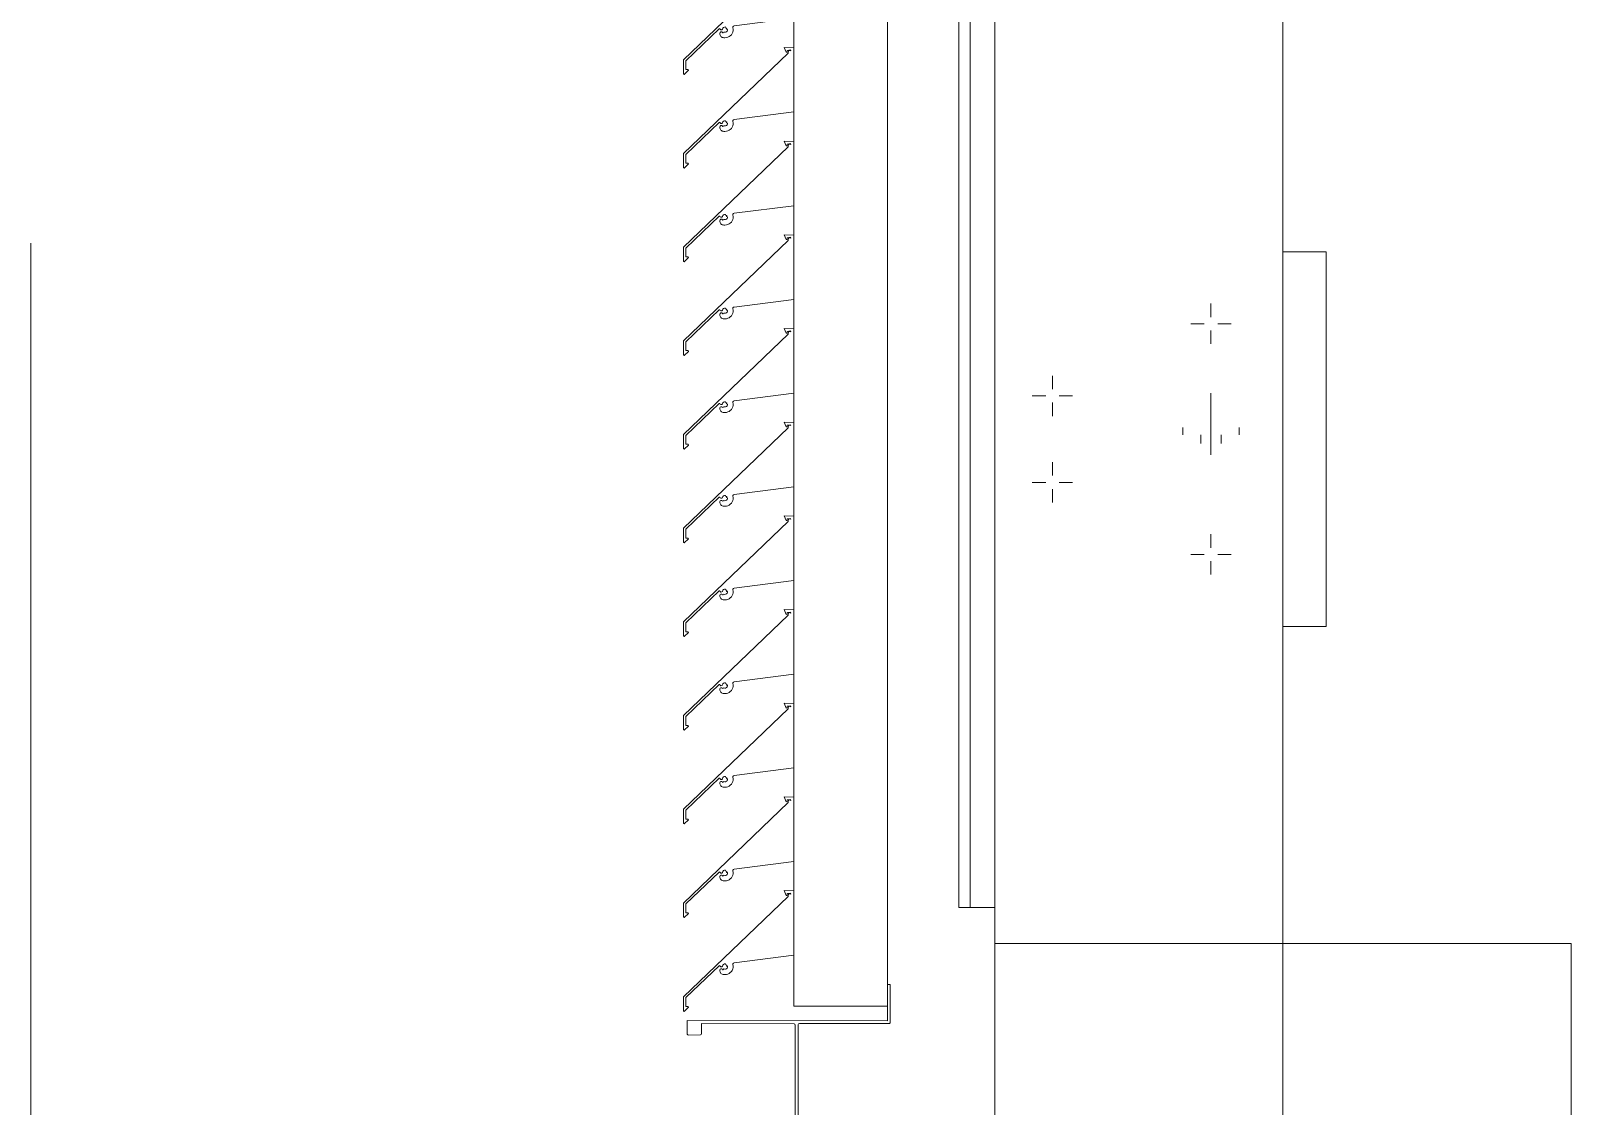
# Model space of a CAD drawing. Header units: millimetres. Extents: x -220592 to 404889, y -217665 to 38245.
# Drawn here: x 7737.65 to 7748.34, y -48027.44 to -48019.98 of the extents above; entities that cross this region are included whole.
import ezdxf

# ---------------------------------------------------------------- set-up
doc = ezdxf.new("R2010")
doc.units = ezdxf.units.MM
doc.linetypes.add('XKITLINE00', pattern=[0])
doc.linetypes.add('XKITLINE02', pattern=[4, 2, -2])
for name, color, linetype, lineweight in [('Bolt', 7, 'Continuous', 0), ('Part', 7, 'Continuous', 0), ('S-GRID', 7, 'Continuous', 0)]:
    doc.layers.add(name, color=color, linetype=linetype, lineweight=lineweight)

# ---------------------------------------------------------------- blocks, each defined once
blk = doc.blocks.new('*A15045')
at = {"layer": 'S-GRID', "color": 7, "linetype": 'XKITLINE00', "lineweight": 0}
blk.add_line((0, 180.822485), (0, 188.759985), dxfattribs=at)
blk = doc.blocks.new('*A15047')
at = {"layer": 'Part', "color": 7, "linetype": 'XKITLINE00', "lineweight": 0}
for p, q in [((8.69, 356.643483), (8.69, 102.780027)), ((6.69, 102.780027), (6.69, 273.099959))]:
    blk.add_line(p, q, dxfattribs=at)
blk = doc.blocks.new('*A15366')
at = {"layer": 'Bolt', "color": 7, "linetype": 'XKITLINE02', "lineweight": 0}
for p, q in [((8.189864, 187.2908), (8.189864, 187.72)), ((7.994864, 187.43), (7.994864, 187.48)), ((8.119864, 187.37), (8.119864, 187.43)), ((8.259864, 187.37), (8.259864, 187.43)), ((8.384864, 187.43), (8.384864, 187.48))]:
    blk.add_line(p, q, dxfattribs=at)
blk = doc.blocks.new('*A15367')
at = {"layer": 'Bolt', "color": 7, "linetype": 'XKITLINE00', "lineweight": 0}
for p, q in [((8.189864, 188.34), (8.189864, 188.24676)), ((8.049864, 188.2), (8.143104, 188.2)), ((8.189864, 188.06), (8.189864, 188.15324)), ((8.329864, 188.2), (8.236624, 188.2)), ((8.189864, 186.74), (8.189864, 186.64676)), ((8.049864, 186.6), (8.143104, 186.6)), ((8.189864, 186.46), (8.189864, 186.55324)), ((8.329864, 186.6), (8.236624, 186.6))]:
    blk.add_line(p, q, dxfattribs=at)
blk = doc.blocks.new('*A15368')
at = {"layer": 'Part', "color": 7, "linetype": 'XKITLINE00', "lineweight": 0}
for p, q in [((8.989864, 188.7), (8.69, 188.7)), ((8.989864, 186.1), (8.989864, 188.7)), ((8.69, 186.1), (8.989864, 186.1))]:
    blk.add_line(p, q, dxfattribs=at)
blk = doc.blocks.new('*A15369')
at = {"layer": 'Bolt', "color": 7, "linetype": 'XKITLINE00', "lineweight": 0}
for p, q in [((7.089864, 187.84), (7.089864, 187.74676)), ((6.949864, 187.7), (7.043104, 187.7)), ((7.089864, 187.56), (7.089864, 187.65324)), ((7.229864, 187.7), (7.136624, 187.7)), ((7.089864, 187.24), (7.089864, 187.14676)), ((6.949864, 187.1), (7.043104, 187.1)), ((7.229864, 187.1), (7.136624, 187.1)), ((7.089864, 186.96), (7.089864, 187.05324))]:
    blk.add_line(p, q, dxfattribs=at)
blk = doc.blocks.new('*A15370')
at = {"layer": 'Part', "color": 7, "linetype": 'XKITLINE00', "lineweight": 0}
for p, q in [((6.439864, 211.65), (6.439864, 184.15)), ((6.519864, 184.15), (6.519864, 211.65)), ((6.439864, 184.15), (6.69, 184.15))]:
    blk.add_line(p, q, dxfattribs=at)
blk = doc.blocks.new('*A15476')
at = {"layer": 'Part', "color": 7, "linetype": 'XKITLINE00', "lineweight": 0}
for p, q in [((10.69, 183.899987), (6.69, 183.899987)), ((6.69, 183.899987), (6.69, 181.899987)), ((10.69, 181.899987), (10.69, 183.899987)), ((6.69, 181.899987), (10.69, 181.899987))]:
    blk.add_line(p, q, dxfattribs=at)
blk = doc.blocks.new('*A15486')
at = {"layer": 'Part', "color": 7, "linetype": 'XKITLINE00', "lineweight": 0}
for p, q in [((5.944368, 183.365225), (5.944412, 183.615225)), ((5.944412, 183.615225), (5.964412, 183.615222)), ((5.964412, 183.615222), (5.964367, 183.355222)), ((4.555113, 183.271641), (4.554368, 183.365468)), ((4.554368, 183.365468), (5.944368, 183.365225)), ((4.654365, 183.34545), (4.654353, 183.27545)), ((5.298192, 183.344577), (4.654365, 183.34545)), ((5.302679, 183.340893), (5.298192, 183.344577)), ((5.304363, 183.335337), (5.302679, 183.340893)), ((5.303437, 182.39151), (5.304363, 183.335337)), ((5.324363, 183.335333), (5.324199, 182.395333)), ((5.325125, 183.33916), (5.324363, 183.335333)), ((5.328809, 183.343647), (5.325125, 183.33916)), ((5.334365, 183.345332), (5.328809, 183.343647)), ((5.958192, 183.345984), (5.334365, 183.345332)), ((5.96268, 183.349666), (5.958192, 183.345984)), ((5.964367, 183.355222), (5.96268, 183.349666)), ((4.558796, 183.267152), (4.555113, 183.271641)), ((4.564351, 183.265466), (4.558796, 183.267152)), ((4.648178, 183.266213), (4.564351, 183.265466)), ((4.652666, 183.269895), (4.648178, 183.266213)), ((4.654353, 183.27545), (4.652666, 183.269895)), ((4.554194, 182.365468), (4.55421, 182.455468)), ((4.55421, 182.455468), (4.555896, 182.461023)), ((4.555896, 182.461023), (4.560384, 182.464706)), ((4.560384, 182.464706), (4.644211, 182.465452)), ((4.644211, 182.465452), (4.649767, 182.463766)), ((4.649767, 182.463766), (4.653449, 182.459277)), ((4.653449, 182.459277), (4.654197, 182.38545)), ((4.654197, 182.38545), (5.294197, 182.385339)), ((5.294197, 182.385339), (5.299753, 182.387023)), ((5.299753, 182.387023), (5.303437, 182.39151)), ((5.324199, 182.395333), (5.325883, 182.389777)), ((5.325883, 182.389777), (5.330371, 182.386094)), ((5.330371, 182.386094), (5.954197, 182.385223)), ((5.954197, 182.385223), (5.959753, 182.383537)), ((5.959753, 182.383537), (5.963435, 182.379049)), ((5.963435, 182.379049), (5.96415, 182.115222)), ((5.944194, 182.365225), (4.554194, 182.365468)), ((5.94415, 182.115225), (5.944194, 182.365225)), ((5.96415, 182.115222), (5.94415, 182.115225))]:
    blk.add_line(p, q, dxfattribs=at)
blk = doc.blocks.new('*A15487')
at = {"layer": 'Part', "color": 7, "linetype": 'XKITLINE00', "lineweight": 0}
for p, q in [((5.294696, 197.26533), (5.944696, 197.26533)), ((5.294696, 197.26533), (5.294696, 183.465444)), ((5.944696, 197.26533), (5.944696, 183.465444)), ((5.294696, 183.465444), (5.944696, 183.465444))]:
    blk.add_line(p, q, dxfattribs=at)
blk = doc.blocks.new('*A15495')
at = {"layer": 'Part', "color": 7, "linetype": 'XKITLINE00', "lineweight": 0}
for p, q in [((5.255094, 190.727984), (4.529972, 190.031738)), ((5.294696, 190.765326), (5.227201, 190.76794)), ((5.227201, 190.76794), (5.242736, 190.734453)), ((5.242736, 190.734453), (5.247859, 190.734865)), ((5.247859, 190.734865), (5.247988, 190.747056)), ((5.247988, 190.747056), (5.272971, 190.750196)), ((5.257991, 190.746527), (5.255094, 190.727984)), ((5.275007, 190.743623), (5.257991, 190.746527)), ((5.272971, 190.750196), (5.275007, 190.743623)), ((4.880888, 190.266618), (5.294696, 190.319622)), ((4.545007, 190.025371), (4.776023, 190.246774)), ((4.776023, 190.246774), (4.781182, 190.247866)), ((4.78333, 190.221956), (4.78069, 190.216482)), ((4.78069, 190.216482), (4.781186, 190.208712)), ((4.781182, 190.247866), (4.784837, 190.243239)), ((4.781186, 190.208712), (4.782921, 190.203216)), ((4.782921, 190.203216), (4.785675, 190.198153)), ((4.788474, 190.225193), (4.78333, 190.221956)), ((4.784837, 190.243239), (4.789301, 190.239385)), ((4.785675, 190.198153), (4.789347, 190.19371)), ((4.794552, 190.225205), (4.788474, 190.225193)), ((4.789301, 190.239385), (4.795195, 190.239591)), ((4.789347, 190.19371), (4.7938, 190.190052)), ((4.7938, 190.190052), (4.79887, 190.187312)), ((4.799708, 190.221987), (4.794552, 190.225205)), ((4.795195, 190.239591), (4.799378, 190.243748)), ((4.79887, 190.187312), (4.804371, 190.185593)), ((4.799378, 190.243748), (4.802492, 190.251322)), ((4.80265, 190.216515), (4.799708, 190.221987)), ((4.802492, 190.251322), (4.807159, 190.256108)), ((4.80468, 190.221496), (4.80265, 190.216515)), ((4.804371, 190.185593), (4.810099, 190.184957)), ((4.809491, 190.223903), (4.80468, 190.221496)), ((4.807159, 190.256108), (4.813235, 190.258898)), ((4.815409, 190.222998), (4.809491, 190.223903)), ((4.810099, 190.184957), (4.816898, 190.184859)), ((4.813235, 190.258898), (4.819907, 190.25932)), ((4.821909, 190.223342), (4.815409, 190.222998)), ((4.816898, 190.184859), (4.827111, 190.185644)), ((4.819907, 190.25932), (4.822229, 190.25193)), ((4.827877, 190.22594), (4.821909, 190.223342)), ((4.822229, 190.25193), (4.829394, 190.250986)), ((4.827111, 190.185644), (4.837012, 190.188267)), ((4.832559, 190.230462), (4.827877, 190.22594)), ((4.829394, 190.250986), (4.828225, 190.243926)), ((4.828225, 190.243926), (4.83593, 190.24282)), ((4.835361, 190.236336), (4.832559, 190.230462)), ((4.83593, 190.24282), (4.835361, 190.236336)), ((4.837012, 190.188267), (4.846275, 190.19264)), ((4.846275, 190.19264), (4.854591, 190.198618)), ((4.854591, 190.198618), (4.861687, 190.206005)), ((4.861687, 190.206005), (4.867327, 190.214555)), ((4.867327, 190.214555), (4.871325, 190.223985)), ((4.871325, 190.223985), (4.873548, 190.233984)), ((4.872437, 190.254354), (4.872676, 190.259876)), ((4.873923, 190.24422), (4.872437, 190.254354)), ((4.872676, 190.259876), (4.875813, 190.264428)), ((4.873548, 190.233984), (4.873923, 190.24422)), ((4.875813, 190.264428), (4.880888, 190.266618)), ((4.529972, 190.031738), (4.530525, 189.932587)), ((4.54535, 189.964025), (4.545007, 190.025371)), ((4.56277, 189.963928), (4.54535, 189.964025)), ((4.563855, 189.959007), (4.56277, 189.963928)), ((4.530525, 189.932587), (4.535206, 189.930119)), ((4.535206, 189.930119), (4.563855, 189.959007))]:
    blk.add_line(p, q, dxfattribs=at)
blk = doc.blocks.new('*A15496')
at = {"layer": 'Part', "color": 7, "linetype": 'XKITLINE00', "lineweight": 0}
for p, q in [((5.255094, 190.077984), (4.529972, 189.381738)), ((5.294696, 190.115326), (5.227201, 190.11794)), ((5.227201, 190.11794), (5.242736, 190.084453)), ((5.242736, 190.084453), (5.247859, 190.084865)), ((5.247859, 190.084865), (5.247988, 190.097056)), ((5.247988, 190.097056), (5.272971, 190.100196)), ((5.257991, 190.096527), (5.255094, 190.077984)), ((5.275007, 190.093623), (5.257991, 190.096527)), ((5.272971, 190.100196), (5.275007, 190.093623)), ((4.880888, 189.616618), (5.294696, 189.669622)), ((4.545007, 189.375371), (4.776023, 189.596774)), ((4.776023, 189.596774), (4.781182, 189.597866)), ((4.78333, 189.571956), (4.78069, 189.566482)), ((4.78069, 189.566482), (4.781186, 189.558712)), ((4.781182, 189.597866), (4.784837, 189.593239)), ((4.781186, 189.558712), (4.782921, 189.553216)), ((4.782921, 189.553216), (4.785675, 189.548153)), ((4.788474, 189.575193), (4.78333, 189.571956)), ((4.784837, 189.593239), (4.789301, 189.589385)), ((4.785675, 189.548153), (4.789347, 189.54371)), ((4.794552, 189.575205), (4.788474, 189.575193)), ((4.789301, 189.589385), (4.795195, 189.589591)), ((4.789347, 189.54371), (4.7938, 189.540052)), ((4.7938, 189.540052), (4.79887, 189.537312)), ((4.799708, 189.571987), (4.794552, 189.575205)), ((4.795195, 189.589591), (4.799378, 189.593748)), ((4.79887, 189.537312), (4.804371, 189.535593)), ((4.799378, 189.593748), (4.802492, 189.601322)), ((4.80265, 189.566515), (4.799708, 189.571987)), ((4.802492, 189.601322), (4.807159, 189.606108)), ((4.80468, 189.571496), (4.80265, 189.566515)), ((4.804371, 189.535593), (4.810099, 189.534957)), ((4.809491, 189.573903), (4.80468, 189.571496)), ((4.807159, 189.606108), (4.813235, 189.608898)), ((4.815409, 189.572998), (4.809491, 189.573903)), ((4.810099, 189.534957), (4.816898, 189.534859)), ((4.813235, 189.608898), (4.819907, 189.60932)), ((4.821909, 189.573342), (4.815409, 189.572998)), ((4.816898, 189.534859), (4.827111, 189.535644)), ((4.819907, 189.60932), (4.822229, 189.60193)), ((4.827877, 189.57594), (4.821909, 189.573342)), ((4.822229, 189.60193), (4.829394, 189.600986)), ((4.827111, 189.535644), (4.837012, 189.538267)), ((4.832559, 189.580462), (4.827877, 189.57594)), ((4.829394, 189.600986), (4.828225, 189.593926)), ((4.828225, 189.593926), (4.83593, 189.59282)), ((4.835361, 189.586336), (4.832559, 189.580462)), ((4.83593, 189.59282), (4.835361, 189.586336)), ((4.837012, 189.538267), (4.846275, 189.54264)), ((4.846275, 189.54264), (4.854591, 189.548618)), ((4.854591, 189.548618), (4.861687, 189.556005)), ((4.861687, 189.556005), (4.867327, 189.564555)), ((4.867327, 189.564555), (4.871325, 189.573985)), ((4.871325, 189.573985), (4.873548, 189.583984)), ((4.872437, 189.604354), (4.872676, 189.609876)), ((4.873923, 189.59422), (4.872437, 189.604354)), ((4.872676, 189.609876), (4.875813, 189.614428)), ((4.873548, 189.583984), (4.873923, 189.59422)), ((4.875813, 189.614428), (4.880888, 189.616618)), ((4.529972, 189.381738), (4.530525, 189.282587)), ((4.54535, 189.314025), (4.545007, 189.375371)), ((4.530525, 189.282587), (4.535206, 189.280119)), ((4.535206, 189.280119), (4.563855, 189.309007)), ((4.56277, 189.313928), (4.54535, 189.314025)), ((4.563855, 189.309007), (4.56277, 189.313928))]:
    blk.add_line(p, q, dxfattribs=at)
blk = doc.blocks.new('*A15497')
at = {"layer": 'Part', "color": 7, "linetype": 'XKITLINE00', "lineweight": 0}
for p, q in [((5.255094, 189.427984), (4.529972, 188.731738)), ((5.294696, 189.465326), (5.227201, 189.46794)), ((5.227201, 189.46794), (5.242736, 189.434453)), ((5.242736, 189.434453), (5.247859, 189.434865)), ((5.247859, 189.434865), (5.247988, 189.447056)), ((5.247988, 189.447056), (5.272971, 189.450196)), ((5.257991, 189.446527), (5.255094, 189.427984)), ((5.275007, 189.443623), (5.257991, 189.446527)), ((5.272971, 189.450196), (5.275007, 189.443623)), ((4.880888, 188.966618), (5.294696, 189.019622)), ((4.545007, 188.725371), (4.776023, 188.946774)), ((4.776023, 188.946774), (4.781182, 188.947866)), ((4.78333, 188.921956), (4.78069, 188.916482)), ((4.78069, 188.916482), (4.781186, 188.908712)), ((4.781182, 188.947866), (4.784837, 188.943239)), ((4.781186, 188.908712), (4.782921, 188.903216)), ((4.782921, 188.903216), (4.785675, 188.898153)), ((4.788474, 188.925193), (4.78333, 188.921956)), ((4.784837, 188.943239), (4.789301, 188.939385)), ((4.785675, 188.898153), (4.789347, 188.89371)), ((4.794552, 188.925205), (4.788474, 188.925193)), ((4.789301, 188.939385), (4.795195, 188.939591)), ((4.789347, 188.89371), (4.7938, 188.890052)), ((4.799708, 188.921987), (4.794552, 188.925205)), ((4.795195, 188.939591), (4.799378, 188.943748)), ((4.799378, 188.943748), (4.802492, 188.951322)), ((4.80265, 188.916515), (4.799708, 188.921987)), ((4.802492, 188.951322), (4.807159, 188.956108)), ((4.80468, 188.921496), (4.80265, 188.916515)), ((4.809491, 188.923903), (4.80468, 188.921496)), ((4.807159, 188.956108), (4.813235, 188.958898)), ((4.815409, 188.922998), (4.809491, 188.923903)), ((4.813235, 188.958898), (4.819907, 188.95932)), ((4.821909, 188.923342), (4.815409, 188.922998)), ((4.819907, 188.95932), (4.822229, 188.95193)), ((4.827877, 188.92594), (4.821909, 188.923342)), ((4.822229, 188.95193), (4.829394, 188.950986)), ((4.832559, 188.930462), (4.827877, 188.92594)), ((4.829394, 188.950986), (4.828225, 188.943926)), ((4.828225, 188.943926), (4.83593, 188.94282)), ((4.835361, 188.936336), (4.832559, 188.930462)), ((4.83593, 188.94282), (4.835361, 188.936336)), ((4.837012, 188.888267), (4.846275, 188.89264)), ((4.846275, 188.89264), (4.854591, 188.898618)), ((4.854591, 188.898618), (4.861687, 188.906005)), ((4.861687, 188.906005), (4.867327, 188.914555)), ((4.867327, 188.914555), (4.871325, 188.923985)), ((4.871325, 188.923985), (4.873548, 188.933984)), ((4.872437, 188.954354), (4.872676, 188.959876)), ((4.873923, 188.94422), (4.872437, 188.954354)), ((4.872676, 188.959876), (4.875813, 188.964428)), ((4.873548, 188.933984), (4.873923, 188.94422)), ((4.875813, 188.964428), (4.880888, 188.966618)), ((4.7938, 188.890052), (4.79887, 188.887312)), ((4.79887, 188.887312), (4.804371, 188.885593)), ((4.804371, 188.885593), (4.810099, 188.884957)), ((4.810099, 188.884957), (4.816898, 188.884859)), ((4.816898, 188.884859), (4.827111, 188.885644)), ((4.827111, 188.885644), (4.837012, 188.888267)), ((4.529972, 188.731738), (4.530525, 188.632587)), ((4.54535, 188.664025), (4.545007, 188.725371)), ((4.530525, 188.632587), (4.535206, 188.630119)), ((4.535206, 188.630119), (4.563855, 188.659007)), ((4.56277, 188.663928), (4.54535, 188.664025)), ((4.563855, 188.659007), (4.56277, 188.663928))]:
    blk.add_line(p, q, dxfattribs=at)
blk = doc.blocks.new('*A15498')
at = {"layer": 'Part', "color": 7, "linetype": 'XKITLINE00', "lineweight": 0}
for p, q in [((5.294696, 188.815326), (5.227201, 188.81794)), ((5.227201, 188.81794), (5.242736, 188.784453)), ((5.247859, 188.784865), (5.247988, 188.797056)), ((5.247988, 188.797056), (5.272971, 188.800196)), ((5.257991, 188.796527), (5.255094, 188.777984)), ((5.275007, 188.793623), (5.257991, 188.796527)), ((5.272971, 188.800196), (5.275007, 188.793623)), ((5.255094, 188.777984), (4.529972, 188.081738)), ((5.242736, 188.784453), (5.247859, 188.784865)), ((4.880888, 188.316618), (5.294696, 188.369622)), ((4.545007, 188.075371), (4.776023, 188.296774)), ((4.776023, 188.296774), (4.781182, 188.297866)), ((4.78333, 188.271956), (4.78069, 188.266482)), ((4.78069, 188.266482), (4.781186, 188.258712)), ((4.781182, 188.297866), (4.784837, 188.293239)), ((4.781186, 188.258712), (4.782921, 188.253216)), ((4.782921, 188.253216), (4.785675, 188.248153)), ((4.788474, 188.275193), (4.78333, 188.271956)), ((4.784837, 188.293239), (4.789301, 188.289385)), ((4.794552, 188.275205), (4.788474, 188.275193)), ((4.789301, 188.289385), (4.795195, 188.289591)), ((4.799708, 188.271987), (4.794552, 188.275205)), ((4.795195, 188.289591), (4.799378, 188.293748)), ((4.799378, 188.293748), (4.802492, 188.301322)), ((4.80265, 188.266515), (4.799708, 188.271987)), ((4.802492, 188.301322), (4.807159, 188.306108)), ((4.80468, 188.271496), (4.80265, 188.266515)), ((4.809491, 188.273903), (4.80468, 188.271496)), ((4.807159, 188.306108), (4.813235, 188.308898)), ((4.815409, 188.272998), (4.809491, 188.273903)), ((4.813235, 188.308898), (4.819907, 188.30932)), ((4.821909, 188.273342), (4.815409, 188.272998)), ((4.819907, 188.30932), (4.822229, 188.30193)), ((4.827877, 188.27594), (4.821909, 188.273342)), ((4.822229, 188.30193), (4.829394, 188.300986)), ((4.832559, 188.280462), (4.827877, 188.27594)), ((4.829394, 188.300986), (4.828225, 188.293926)), ((4.828225, 188.293926), (4.83593, 188.29282)), ((4.835361, 188.286336), (4.832559, 188.280462)), ((4.83593, 188.29282), (4.835361, 188.286336)), ((4.854591, 188.248618), (4.861687, 188.256005)), ((4.861687, 188.256005), (4.867327, 188.264555)), ((4.867327, 188.264555), (4.871325, 188.273985)), ((4.871325, 188.273985), (4.873548, 188.283984)), ((4.872437, 188.304354), (4.872676, 188.309876)), ((4.873923, 188.29422), (4.872437, 188.304354)), ((4.872676, 188.309876), (4.875813, 188.314428)), ((4.873548, 188.283984), (4.873923, 188.29422)), ((4.875813, 188.314428), (4.880888, 188.316618)), ((4.785675, 188.248153), (4.789347, 188.24371)), ((4.789347, 188.24371), (4.7938, 188.240052)), ((4.7938, 188.240052), (4.79887, 188.237312)), ((4.79887, 188.237312), (4.804371, 188.235593)), ((4.804371, 188.235593), (4.810099, 188.234957)), ((4.810099, 188.234957), (4.816898, 188.234859)), ((4.816898, 188.234859), (4.827111, 188.235644)), ((4.827111, 188.235644), (4.837012, 188.238267)), ((4.837012, 188.238267), (4.846275, 188.24264)), ((4.846275, 188.24264), (4.854591, 188.248618)), ((4.529972, 188.081738), (4.530525, 187.982587)), ((4.54535, 188.014025), (4.545007, 188.075371)), ((4.530525, 187.982587), (4.535206, 187.980119)), ((4.535206, 187.980119), (4.563855, 188.009007)), ((4.56277, 188.013928), (4.54535, 188.014025)), ((4.563855, 188.009007), (4.56277, 188.013928))]:
    blk.add_line(p, q, dxfattribs=at)
blk = doc.blocks.new('*A15499')
at = {"layer": 'Part', "color": 7, "linetype": 'XKITLINE00', "lineweight": 0}
for p, q in [((5.294696, 188.165326), (5.227201, 188.16794)), ((5.227201, 188.16794), (5.242736, 188.134453)), ((5.247859, 188.134865), (5.247988, 188.147056)), ((5.247988, 188.147056), (5.272971, 188.150196)), ((5.257991, 188.146527), (5.255094, 188.127984)), ((5.275007, 188.143623), (5.257991, 188.146527)), ((5.272971, 188.150196), (5.275007, 188.143623)), ((5.255094, 188.127984), (4.529972, 187.431738)), ((5.242736, 188.134453), (5.247859, 188.134865)), ((4.880888, 187.666618), (5.294696, 187.719622)), ((4.545007, 187.425371), (4.776023, 187.646774)), ((4.776023, 187.646774), (4.781182, 187.647866)), ((4.78333, 187.621956), (4.78069, 187.616482)), ((4.78069, 187.616482), (4.781186, 187.608712)), ((4.781182, 187.647866), (4.784837, 187.643239)), ((4.788474, 187.625193), (4.78333, 187.621956)), ((4.784837, 187.643239), (4.789301, 187.639385)), ((4.794552, 187.625205), (4.788474, 187.625193)), ((4.789301, 187.639385), (4.795195, 187.639591)), ((4.799708, 187.621987), (4.794552, 187.625205)), ((4.795195, 187.639591), (4.799378, 187.643748)), ((4.799378, 187.643748), (4.802492, 187.651322)), ((4.80265, 187.616515), (4.799708, 187.621987)), ((4.802492, 187.651322), (4.807159, 187.656108)), ((4.80468, 187.621496), (4.80265, 187.616515)), ((4.809491, 187.623903), (4.80468, 187.621496)), ((4.807159, 187.656108), (4.813235, 187.658898)), ((4.815409, 187.622998), (4.809491, 187.623903)), ((4.813235, 187.658898), (4.819907, 187.65932)), ((4.821909, 187.623342), (4.815409, 187.622998)), ((4.819907, 187.65932), (4.822229, 187.65193)), ((4.827877, 187.62594), (4.821909, 187.623342)), ((4.822229, 187.65193), (4.829394, 187.650986)), ((4.832559, 187.630462), (4.827877, 187.62594)), ((4.829394, 187.650986), (4.828225, 187.643926)), ((4.828225, 187.643926), (4.83593, 187.64282)), ((4.835361, 187.636336), (4.832559, 187.630462)), ((4.83593, 187.64282), (4.835361, 187.636336)), ((4.861687, 187.606005), (4.867327, 187.614555)), ((4.867327, 187.614555), (4.871325, 187.623985)), ((4.871325, 187.623985), (4.873548, 187.633984)), ((4.872437, 187.654354), (4.872676, 187.659876)), ((4.873923, 187.64422), (4.872437, 187.654354)), ((4.872676, 187.659876), (4.875813, 187.664428)), ((4.873548, 187.633984), (4.873923, 187.64422)), ((4.875813, 187.664428), (4.880888, 187.666618)), ((4.781186, 187.608712), (4.782921, 187.603216)), ((4.782921, 187.603216), (4.785675, 187.598153)), ((4.785675, 187.598153), (4.789347, 187.59371)), ((4.789347, 187.59371), (4.7938, 187.590052)), ((4.7938, 187.590052), (4.79887, 187.587312)), ((4.79887, 187.587312), (4.804371, 187.585593)), ((4.804371, 187.585593), (4.810099, 187.584957)), ((4.810099, 187.584957), (4.816898, 187.584859)), ((4.816898, 187.584859), (4.827111, 187.585644)), ((4.827111, 187.585644), (4.837012, 187.588267)), ((4.837012, 187.588267), (4.846275, 187.59264)), ((4.846275, 187.59264), (4.854591, 187.598618)), ((4.854591, 187.598618), (4.861687, 187.606005)), ((4.529972, 187.431738), (4.530525, 187.332587)), ((4.54535, 187.364025), (4.545007, 187.425371)), ((4.530525, 187.332587), (4.535206, 187.330119)), ((4.535206, 187.330119), (4.563855, 187.359007)), ((4.56277, 187.363928), (4.54535, 187.364025)), ((4.563855, 187.359007), (4.56277, 187.363928))]:
    blk.add_line(p, q, dxfattribs=at)
blk = doc.blocks.new('*A15500')
at = {"layer": 'Part', "color": 7, "linetype": 'XKITLINE00', "lineweight": 0}
for p, q in [((5.294696, 187.515326), (5.227201, 187.51794)), ((5.227201, 187.51794), (5.242736, 187.484453)), ((5.255094, 187.477984), (4.529972, 186.781738)), ((5.242736, 187.484453), (5.247859, 187.484865)), ((5.247859, 187.484865), (5.247988, 187.497056)), ((5.247988, 187.497056), (5.272971, 187.500196)), ((5.257991, 187.496527), (5.255094, 187.477984)), ((5.275007, 187.493623), (5.257991, 187.496527)), ((5.272971, 187.500196), (5.275007, 187.493623)), ((4.545007, 186.775371), (4.776023, 186.996774)), ((4.776023, 186.996774), (4.781182, 186.997866)), ((4.78333, 186.971956), (4.78069, 186.966482)), ((4.781182, 186.997866), (4.784837, 186.993239)), ((4.788474, 186.975193), (4.78333, 186.971956)), ((4.784837, 186.993239), (4.789301, 186.989385)), ((4.794552, 186.975205), (4.788474, 186.975193)), ((4.789301, 186.989385), (4.795195, 186.989591)), ((4.799708, 186.971987), (4.794552, 186.975205)), ((4.795195, 186.989591), (4.799378, 186.993748)), ((4.799378, 186.993748), (4.802492, 187.001322)), ((4.80265, 186.966515), (4.799708, 186.971987)), ((4.802492, 187.001322), (4.807159, 187.006108)), ((4.80468, 186.971496), (4.80265, 186.966515)), ((4.809491, 186.973903), (4.80468, 186.971496)), ((4.807159, 187.006108), (4.813235, 187.008898)), ((4.815409, 186.972998), (4.809491, 186.973903)), ((4.813235, 187.008898), (4.819907, 187.00932)), ((4.821909, 186.973342), (4.815409, 186.972998)), ((4.819907, 187.00932), (4.822229, 187.00193)), ((4.827877, 186.97594), (4.821909, 186.973342)), ((4.822229, 187.00193), (4.829394, 187.000986)), ((4.832559, 186.980462), (4.827877, 186.97594)), ((4.829394, 187.000986), (4.828225, 186.993926)), ((4.828225, 186.993926), (4.83593, 186.99282)), ((4.835361, 186.986336), (4.832559, 186.980462)), ((4.83593, 186.99282), (4.835361, 186.986336)), ((4.867327, 186.964555), (4.871325, 186.973985)), ((4.871325, 186.973985), (4.873548, 186.983984)), ((4.872437, 187.004354), (4.872676, 187.009876)), ((4.873923, 186.99422), (4.872437, 187.004354)), ((4.872676, 187.009876), (4.875813, 187.014428)), ((4.873548, 186.983984), (4.873923, 186.99422)), ((4.875813, 187.014428), (4.880888, 187.016618)), ((4.880888, 187.016618), (5.294696, 187.069622)), ((4.78069, 186.966482), (4.781186, 186.958712)), ((4.781186, 186.958712), (4.782921, 186.953216)), ((4.782921, 186.953216), (4.785675, 186.948153)), ((4.785675, 186.948153), (4.789347, 186.94371)), ((4.789347, 186.94371), (4.7938, 186.940052)), ((4.7938, 186.940052), (4.79887, 186.937312)), ((4.79887, 186.937312), (4.804371, 186.935593)), ((4.804371, 186.935593), (4.810099, 186.934957)), ((4.810099, 186.934957), (4.816898, 186.934859)), ((4.816898, 186.934859), (4.827111, 186.935644)), ((4.827111, 186.935644), (4.837012, 186.938267)), ((4.837012, 186.938267), (4.846275, 186.94264)), ((4.846275, 186.94264), (4.854591, 186.948618)), ((4.854591, 186.948618), (4.861687, 186.956005)), ((4.861687, 186.956005), (4.867327, 186.964555)), ((4.529972, 186.781738), (4.530525, 186.682587)), ((4.54535, 186.714025), (4.545007, 186.775371)), ((4.530525, 186.682587), (4.535206, 186.680119)), ((4.535206, 186.680119), (4.563855, 186.709007)), ((4.56277, 186.713928), (4.54535, 186.714025)), ((4.563855, 186.709007), (4.56277, 186.713928))]:
    blk.add_line(p, q, dxfattribs=at)
blk = doc.blocks.new('*A15501')
at = {"layer": 'Part', "color": 7, "linetype": 'XKITLINE00', "lineweight": 0}
for p, q in [((5.294696, 186.865326), (5.227201, 186.86794)), ((5.227201, 186.86794), (5.242736, 186.834453)), ((5.255094, 186.827984), (4.529972, 186.131738)), ((5.242736, 186.834453), (5.247859, 186.834865)), ((5.247859, 186.834865), (5.247988, 186.847056)), ((5.247988, 186.847056), (5.272971, 186.850196)), ((5.257991, 186.846527), (5.255094, 186.827984)), ((5.275007, 186.843623), (5.257991, 186.846527)), ((5.272971, 186.850196), (5.275007, 186.843623)), ((4.545007, 186.125371), (4.776023, 186.346774)), ((4.776023, 186.346774), (4.781182, 186.347866)), ((4.781182, 186.347866), (4.784837, 186.343239)), ((4.784837, 186.343239), (4.789301, 186.339385)), ((4.789301, 186.339385), (4.795195, 186.339591)), ((4.795195, 186.339591), (4.799378, 186.343748)), ((4.799378, 186.343748), (4.802492, 186.351322)), ((4.802492, 186.351322), (4.807159, 186.356108)), ((4.807159, 186.356108), (4.813235, 186.358898)), ((4.813235, 186.358898), (4.819907, 186.35932)), ((4.819907, 186.35932), (4.822229, 186.35193)), ((4.822229, 186.35193), (4.829394, 186.350986)), ((4.832559, 186.330462), (4.827877, 186.32594)), ((4.829394, 186.350986), (4.828225, 186.343926)), ((4.828225, 186.343926), (4.83593, 186.34282)), ((4.835361, 186.336336), (4.832559, 186.330462)), ((4.83593, 186.34282), (4.835361, 186.336336)), ((4.871325, 186.323985), (4.873548, 186.333984)), ((4.872437, 186.354354), (4.872676, 186.359876)), ((4.873923, 186.34422), (4.872437, 186.354354)), ((4.872676, 186.359876), (4.875813, 186.364428)), ((4.873548, 186.333984), (4.873923, 186.34422)), ((4.875813, 186.364428), (4.880888, 186.366618)), ((4.880888, 186.366618), (5.294696, 186.419622)), ((4.78333, 186.321956), (4.78069, 186.316482)), ((4.78069, 186.316482), (4.781186, 186.308712)), ((4.781186, 186.308712), (4.782921, 186.303216)), ((4.782921, 186.303216), (4.785675, 186.298153)), ((4.788474, 186.325193), (4.78333, 186.321956)), ((4.785675, 186.298153), (4.789347, 186.29371)), ((4.794552, 186.325205), (4.788474, 186.325193)), ((4.789347, 186.29371), (4.7938, 186.290052)), ((4.7938, 186.290052), (4.79887, 186.287312)), ((4.799708, 186.321987), (4.794552, 186.325205)), ((4.79887, 186.287312), (4.804371, 186.285593)), ((4.80265, 186.316515), (4.799708, 186.321987)), ((4.80468, 186.321496), (4.80265, 186.316515)), ((4.804371, 186.285593), (4.810099, 186.284957)), ((4.809491, 186.323903), (4.80468, 186.321496)), ((4.815409, 186.322998), (4.809491, 186.323903)), ((4.810099, 186.284957), (4.816898, 186.284859)), ((4.821909, 186.323342), (4.815409, 186.322998)), ((4.816898, 186.284859), (4.827111, 186.285644)), ((4.827877, 186.32594), (4.821909, 186.323342)), ((4.827111, 186.285644), (4.837012, 186.288267)), ((4.837012, 186.288267), (4.846275, 186.29264)), ((4.846275, 186.29264), (4.854591, 186.298618)), ((4.854591, 186.298618), (4.861687, 186.306005)), ((4.861687, 186.306005), (4.867327, 186.314555)), ((4.867327, 186.314555), (4.871325, 186.323985)), ((4.529972, 186.131738), (4.530525, 186.032587)), ((4.54535, 186.064025), (4.545007, 186.125371)), ((4.530525, 186.032587), (4.535206, 186.030119)), ((4.535206, 186.030119), (4.563855, 186.059007)), ((4.56277, 186.063928), (4.54535, 186.064025)), ((4.563855, 186.059007), (4.56277, 186.063928))]:
    blk.add_line(p, q, dxfattribs=at)
blk = doc.blocks.new('*A15502')
at = {"layer": 'Part', "color": 7, "linetype": 'XKITLINE00', "lineweight": 0}
for p, q in [((5.255094, 186.177984), (4.529972, 185.481738)), ((5.294696, 186.215326), (5.227201, 186.21794)), ((5.227201, 186.21794), (5.242736, 186.184453)), ((5.242736, 186.184453), (5.247859, 186.184865)), ((5.247859, 186.184865), (5.247988, 186.197056)), ((5.247988, 186.197056), (5.272971, 186.200196)), ((5.257991, 186.196527), (5.255094, 186.177984)), ((5.275007, 186.193623), (5.257991, 186.196527)), ((5.272971, 186.200196), (5.275007, 186.193623)), ((4.545007, 185.475371), (4.776023, 185.696774)), ((4.776023, 185.696774), (4.781182, 185.697866)), ((4.781182, 185.697866), (4.784837, 185.693239)), ((4.784837, 185.693239), (4.789301, 185.689385)), ((4.789301, 185.689385), (4.795195, 185.689591)), ((4.795195, 185.689591), (4.799378, 185.693748)), ((4.799378, 185.693748), (4.802492, 185.701322)), ((4.802492, 185.701322), (4.807159, 185.706108)), ((4.807159, 185.706108), (4.813235, 185.708898)), ((4.813235, 185.708898), (4.819907, 185.70932)), ((4.819907, 185.70932), (4.822229, 185.70193)), ((4.822229, 185.70193), (4.829394, 185.700986)), ((4.829394, 185.700986), (4.828225, 185.693926)), ((4.828225, 185.693926), (4.83593, 185.69282)), ((4.835361, 185.686336), (4.832559, 185.680462)), ((4.83593, 185.69282), (4.835361, 185.686336)), ((4.872437, 185.704354), (4.872676, 185.709876)), ((4.873923, 185.69422), (4.872437, 185.704354)), ((4.872676, 185.709876), (4.875813, 185.714428)), ((4.873548, 185.683984), (4.873923, 185.69422)), ((4.875813, 185.714428), (4.880888, 185.716618)), ((4.880888, 185.716618), (5.294696, 185.769622)), ((4.78333, 185.671956), (4.78069, 185.666482)), ((4.78069, 185.666482), (4.781186, 185.658712)), ((4.781186, 185.658712), (4.782921, 185.653216)), ((4.782921, 185.653216), (4.785675, 185.648153)), ((4.788474, 185.675193), (4.78333, 185.671956)), ((4.785675, 185.648153), (4.789347, 185.64371)), ((4.794552, 185.675205), (4.788474, 185.675193)), ((4.789347, 185.64371), (4.7938, 185.640052)), ((4.7938, 185.640052), (4.79887, 185.637312)), ((4.799708, 185.671987), (4.794552, 185.675205)), ((4.79887, 185.637312), (4.804371, 185.635593)), ((4.80265, 185.666515), (4.799708, 185.671987)), ((4.80468, 185.671496), (4.80265, 185.666515)), ((4.804371, 185.635593), (4.810099, 185.634957)), ((4.809491, 185.673903), (4.80468, 185.671496)), ((4.815409, 185.672998), (4.809491, 185.673903)), ((4.810099, 185.634957), (4.816898, 185.634859)), ((4.821909, 185.673342), (4.815409, 185.672998)), ((4.816898, 185.634859), (4.827111, 185.635644)), ((4.827877, 185.67594), (4.821909, 185.673342)), ((4.827111, 185.635644), (4.837012, 185.638267)), ((4.832559, 185.680462), (4.827877, 185.67594)), ((4.837012, 185.638267), (4.846275, 185.64264)), ((4.846275, 185.64264), (4.854591, 185.648618)), ((4.854591, 185.648618), (4.861687, 185.656005)), ((4.861687, 185.656005), (4.867327, 185.664555)), ((4.867327, 185.664555), (4.871325, 185.673985)), ((4.871325, 185.673985), (4.873548, 185.683984)), ((4.529972, 185.481738), (4.530525, 185.382587)), ((4.54535, 185.414025), (4.545007, 185.475371)), ((4.530525, 185.382587), (4.535206, 185.380119)), ((4.535206, 185.380119), (4.563855, 185.409007)), ((4.56277, 185.413928), (4.54535, 185.414025)), ((4.563855, 185.409007), (4.56277, 185.413928))]:
    blk.add_line(p, q, dxfattribs=at)
blk = doc.blocks.new('*A15503')
at = {"layer": 'Part', "color": 7, "linetype": 'XKITLINE00', "lineweight": 0}
for p, q in [((5.255094, 185.527984), (4.529972, 184.831738)), ((5.294696, 185.565326), (5.227201, 185.56794)), ((5.227201, 185.56794), (5.242736, 185.534453)), ((5.242736, 185.534453), (5.247859, 185.534865)), ((5.247859, 185.534865), (5.247988, 185.547056)), ((5.247988, 185.547056), (5.272971, 185.550196)), ((5.257991, 185.546527), (5.255094, 185.527984)), ((5.275007, 185.543623), (5.257991, 185.546527)), ((5.272971, 185.550196), (5.275007, 185.543623)), ((4.545007, 184.825371), (4.776023, 185.046774)), ((4.776023, 185.046774), (4.781182, 185.047866)), ((4.781182, 185.047866), (4.784837, 185.043239)), ((4.799378, 185.043748), (4.802492, 185.051322)), ((4.802492, 185.051322), (4.807159, 185.056108)), ((4.807159, 185.056108), (4.813235, 185.058898)), ((4.813235, 185.058898), (4.819907, 185.05932)), ((4.819907, 185.05932), (4.822229, 185.05193)), ((4.822229, 185.05193), (4.829394, 185.050986)), ((4.829394, 185.050986), (4.828225, 185.043926)), ((4.828225, 185.043926), (4.83593, 185.04282)), ((4.872437, 185.054354), (4.872676, 185.059876)), ((4.873923, 185.04422), (4.872437, 185.054354)), ((4.872676, 185.059876), (4.875813, 185.064428)), ((4.873548, 185.033984), (4.873923, 185.04422)), ((4.875813, 185.064428), (4.880888, 185.066618)), ((4.880888, 185.066618), (5.294696, 185.119622)), ((4.78333, 185.021956), (4.78069, 185.016482)), ((4.78069, 185.016482), (4.781186, 185.008712)), ((4.781186, 185.008712), (4.782921, 185.003216)), ((4.782921, 185.003216), (4.785675, 184.998153)), ((4.788474, 185.025193), (4.78333, 185.021956)), ((4.784837, 185.043239), (4.789301, 185.039385)), ((4.785675, 184.998153), (4.789347, 184.99371)), ((4.794552, 185.025205), (4.788474, 185.025193)), ((4.789301, 185.039385), (4.795195, 185.039591)), ((4.789347, 184.99371), (4.7938, 184.990052)), ((4.7938, 184.990052), (4.79887, 184.987312)), ((4.799708, 185.021987), (4.794552, 185.025205)), ((4.795195, 185.039591), (4.799378, 185.043748)), ((4.79887, 184.987312), (4.804371, 184.985593)), ((4.80265, 185.016515), (4.799708, 185.021987)), ((4.80468, 185.021496), (4.80265, 185.016515)), ((4.804371, 184.985593), (4.810099, 184.984957)), ((4.809491, 185.023903), (4.80468, 185.021496)), ((4.815409, 185.022998), (4.809491, 185.023903)), ((4.810099, 184.984957), (4.816898, 184.984859)), ((4.821909, 185.023342), (4.815409, 185.022998)), ((4.816898, 184.984859), (4.827111, 184.985644)), ((4.827877, 185.02594), (4.821909, 185.023342)), ((4.827111, 184.985644), (4.837012, 184.988267)), ((4.832559, 185.030462), (4.827877, 185.02594)), ((4.835361, 185.036336), (4.832559, 185.030462)), ((4.83593, 185.04282), (4.835361, 185.036336)), ((4.837012, 184.988267), (4.846275, 184.99264)), ((4.846275, 184.99264), (4.854591, 184.998618)), ((4.854591, 184.998618), (4.861687, 185.006005)), ((4.861687, 185.006005), (4.867327, 185.014555)), ((4.867327, 185.014555), (4.871325, 185.023985)), ((4.871325, 185.023985), (4.873548, 185.033984)), ((4.529972, 184.831738), (4.530525, 184.732587)), ((4.530525, 184.732587), (4.535206, 184.730119)), ((4.535206, 184.730119), (4.563855, 184.759007)), ((4.54535, 184.764025), (4.545007, 184.825371)), ((4.56277, 184.763928), (4.54535, 184.764025)), ((4.563855, 184.759007), (4.56277, 184.763928))]:
    blk.add_line(p, q, dxfattribs=at)
blk = doc.blocks.new('*A15504')
at = {"layer": 'Part', "color": 7, "linetype": 'XKITLINE00', "lineweight": 0}
for p, q in [((5.255094, 184.877984), (4.529972, 184.181738)), ((5.294696, 184.915326), (5.227201, 184.91794)), ((5.227201, 184.91794), (5.242736, 184.884453)), ((5.242736, 184.884453), (5.247859, 184.884865)), ((5.247859, 184.884865), (5.247988, 184.897056)), ((5.247988, 184.897056), (5.272971, 184.900196)), ((5.257991, 184.896527), (5.255094, 184.877984)), ((5.275007, 184.893623), (5.257991, 184.896527)), ((5.272971, 184.900196), (5.275007, 184.893623)), ((4.802492, 184.401322), (4.807159, 184.406108)), ((4.807159, 184.406108), (4.813235, 184.408898)), ((4.813235, 184.408898), (4.819907, 184.40932)), ((4.819907, 184.40932), (4.822229, 184.40193)), ((4.872437, 184.404354), (4.872676, 184.409876)), ((4.873923, 184.39422), (4.872437, 184.404354)), ((4.872676, 184.409876), (4.875813, 184.414428)), ((4.875813, 184.414428), (4.880888, 184.416618)), ((4.880888, 184.416618), (5.294696, 184.469622)), ((4.545007, 184.175371), (4.776023, 184.396774)), ((4.776023, 184.396774), (4.781182, 184.397866)), ((4.78333, 184.371956), (4.78069, 184.366482)), ((4.78069, 184.366482), (4.781186, 184.358712)), ((4.781182, 184.397866), (4.784837, 184.393239)), ((4.781186, 184.358712), (4.782921, 184.353216)), ((4.782921, 184.353216), (4.785675, 184.348153)), ((4.788474, 184.375193), (4.78333, 184.371956)), ((4.784837, 184.393239), (4.789301, 184.389385)), ((4.785675, 184.348153), (4.789347, 184.34371)), ((4.794552, 184.375205), (4.788474, 184.375193)), ((4.789301, 184.389385), (4.795195, 184.389591)), ((4.789347, 184.34371), (4.7938, 184.340052)), ((4.7938, 184.340052), (4.79887, 184.337312)), ((4.799708, 184.371987), (4.794552, 184.375205)), ((4.795195, 184.389591), (4.799378, 184.393748)), ((4.79887, 184.337312), (4.804371, 184.335593)), ((4.799378, 184.393748), (4.802492, 184.401322)), ((4.80265, 184.366515), (4.799708, 184.371987)), ((4.80468, 184.371496), (4.80265, 184.366515)), ((4.804371, 184.335593), (4.810099, 184.334957)), ((4.809491, 184.373903), (4.80468, 184.371496)), ((4.815409, 184.372998), (4.809491, 184.373903)), ((4.810099, 184.334957), (4.816898, 184.334859)), ((4.821909, 184.373342), (4.815409, 184.372998)), ((4.816898, 184.334859), (4.827111, 184.335644)), ((4.827877, 184.37594), (4.821909, 184.373342)), ((4.822229, 184.40193), (4.829394, 184.400986)), ((4.827111, 184.335644), (4.837012, 184.338267)), ((4.832559, 184.380462), (4.827877, 184.37594)), ((4.829394, 184.400986), (4.828225, 184.393926)), ((4.828225, 184.393926), (4.83593, 184.39282)), ((4.835361, 184.386336), (4.832559, 184.380462)), ((4.83593, 184.39282), (4.835361, 184.386336)), ((4.837012, 184.338267), (4.846275, 184.34264)), ((4.846275, 184.34264), (4.854591, 184.348618)), ((4.854591, 184.348618), (4.861687, 184.356005)), ((4.861687, 184.356005), (4.867327, 184.364555)), ((4.867327, 184.364555), (4.871325, 184.373985)), ((4.871325, 184.373985), (4.873548, 184.383984)), ((4.873548, 184.383984), (4.873923, 184.39422)), ((4.529972, 184.181738), (4.530525, 184.082587)), ((4.530525, 184.082587), (4.535206, 184.080119)), ((4.535206, 184.080119), (4.563855, 184.109007)), ((4.54535, 184.114025), (4.545007, 184.175371)), ((4.56277, 184.113928), (4.54535, 184.114025)), ((4.563855, 184.109007), (4.56277, 184.113928))]:
    blk.add_line(p, q, dxfattribs=at)
blk = doc.blocks.new('*A15505')
at = {"layer": 'Part', "color": 7, "linetype": 'XKITLINE00', "lineweight": 0}
for p, q in [((5.255094, 184.227984), (4.529972, 183.531738)), ((5.294696, 184.265326), (5.227201, 184.26794)), ((5.227201, 184.26794), (5.242736, 184.234453)), ((5.242736, 184.234453), (5.247859, 184.234865)), ((5.247859, 184.234865), (5.247988, 184.247056)), ((5.247988, 184.247056), (5.272971, 184.250196)), ((5.257991, 184.246527), (5.255094, 184.227984)), ((5.275007, 184.243623), (5.257991, 184.246527)), ((5.272971, 184.250196), (5.275007, 184.243623)), ((4.872676, 183.759876), (4.875813, 183.764428)), ((4.875813, 183.764428), (4.880888, 183.766618)), ((4.880888, 183.766618), (5.294696, 183.819622)), ((4.545007, 183.525371), (4.776023, 183.746774)), ((4.776023, 183.746774), (4.781182, 183.747866)), ((4.78333, 183.721956), (4.78069, 183.716482)), ((4.78069, 183.716482), (4.781186, 183.708712)), ((4.781182, 183.747866), (4.784837, 183.743239)), ((4.781186, 183.708712), (4.782921, 183.703216)), ((4.782921, 183.703216), (4.785675, 183.698153)), ((4.788474, 183.725193), (4.78333, 183.721956)), ((4.784837, 183.743239), (4.789301, 183.739385)), ((4.785675, 183.698153), (4.789347, 183.69371)), ((4.794552, 183.725205), (4.788474, 183.725193)), ((4.789301, 183.739385), (4.795195, 183.739591)), ((4.789347, 183.69371), (4.7938, 183.690052)), ((4.7938, 183.690052), (4.79887, 183.687312)), ((4.799708, 183.721987), (4.794552, 183.725205)), ((4.795195, 183.739591), (4.799378, 183.743748)), ((4.79887, 183.687312), (4.804371, 183.685593)), ((4.799378, 183.743748), (4.802492, 183.751322)), ((4.80265, 183.716515), (4.799708, 183.721987)), ((4.802492, 183.751322), (4.807159, 183.756108)), ((4.80468, 183.721496), (4.80265, 183.716515)), ((4.804371, 183.685593), (4.810099, 183.684957)), ((4.809491, 183.723903), (4.80468, 183.721496)), ((4.807159, 183.756108), (4.813235, 183.758898)), ((4.815409, 183.722998), (4.809491, 183.723903)), ((4.810099, 183.684957), (4.816898, 183.684859)), ((4.813235, 183.758898), (4.819907, 183.75932)), ((4.821909, 183.723342), (4.815409, 183.722998)), ((4.816898, 183.684859), (4.827111, 183.685644)), ((4.819907, 183.75932), (4.822229, 183.75193)), ((4.827877, 183.72594), (4.821909, 183.723342)), ((4.822229, 183.75193), (4.829394, 183.750986)), ((4.827111, 183.685644), (4.837012, 183.688267)), ((4.832559, 183.730462), (4.827877, 183.72594)), ((4.829394, 183.750986), (4.828225, 183.743926)), ((4.828225, 183.743926), (4.83593, 183.74282)), ((4.835361, 183.736336), (4.832559, 183.730462)), ((4.83593, 183.74282), (4.835361, 183.736336)), ((4.837012, 183.688267), (4.846275, 183.69264)), ((4.846275, 183.69264), (4.854591, 183.698618)), ((4.854591, 183.698618), (4.861687, 183.706005)), ((4.861687, 183.706005), (4.867327, 183.714555)), ((4.867327, 183.714555), (4.871325, 183.723985)), ((4.871325, 183.723985), (4.873548, 183.733984)), ((4.872437, 183.754354), (4.872676, 183.759876)), ((4.873923, 183.74422), (4.872437, 183.754354)), ((4.873548, 183.733984), (4.873923, 183.74422)), ((4.529972, 183.531738), (4.530525, 183.432587)), ((4.535206, 183.430119), (4.563855, 183.459007)), ((4.54535, 183.464025), (4.545007, 183.525371)), ((4.56277, 183.463928), (4.54535, 183.464025)), ((4.563855, 183.459007), (4.56277, 183.463928)), ((4.530525, 183.432587), (4.535206, 183.430119))]:
    blk.add_line(p, q, dxfattribs=at)

msp = doc.modelspace()

# ---------------------------------------------------------------- block references
at = {"color": 7, "lineweight": 0}
for name in ['*A15045', '*A15047', '*A15370', '*A15487', '*A15495', '*A15496', '*A15497', '*A15498', '*A15368', '*A15367', '*A15499', '*A15369', '*A15366', '*A15500', '*A15501', '*A15502', '*A15503', '*A15504', '*A15505', '*A15476', '*A15486']:
    msp.add_blockref(name, (7737.6457, -48210.2152), dxfattribs=at)

doc.saveas('drawing.dxf')
